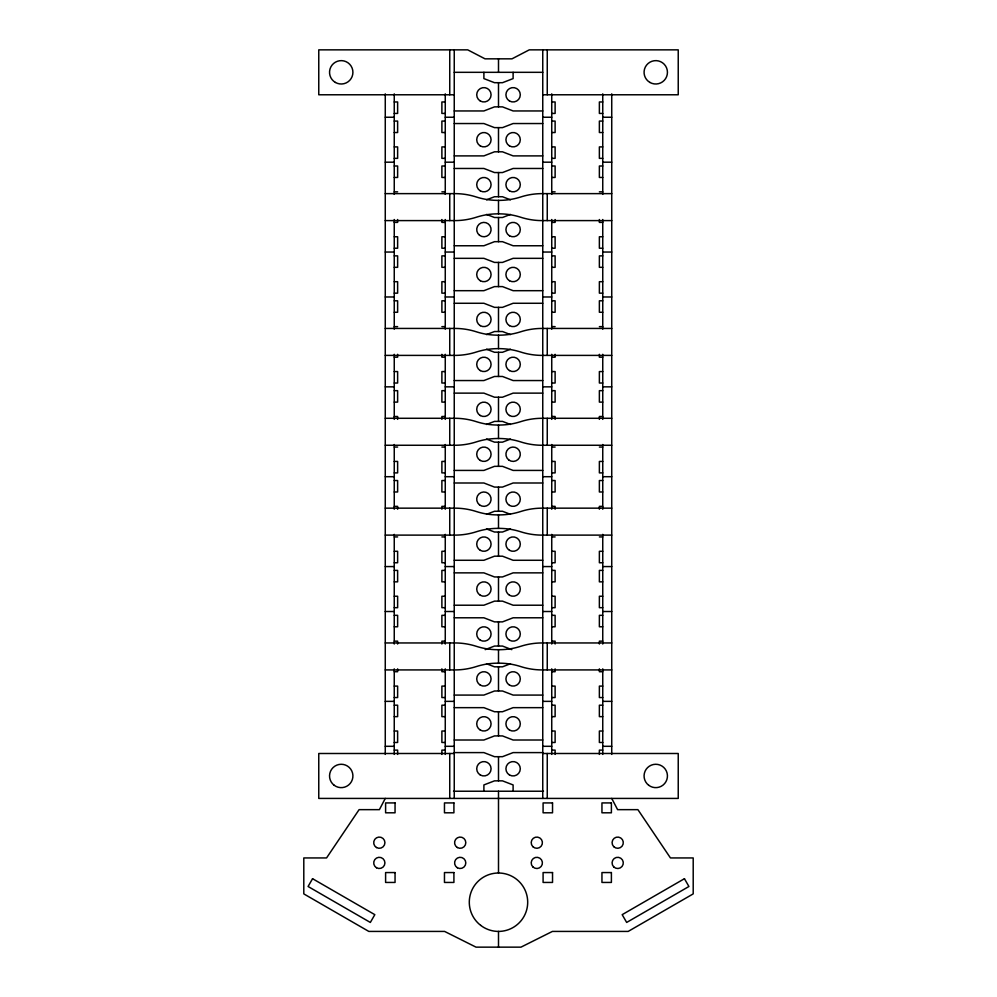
<?xml version="1.0" encoding="UTF-8"?>
<svg xmlns="http://www.w3.org/2000/svg" width="997" height="997" viewBox="0 0 997 997"><rect width="100%" height="100%" fill="white"/><g stroke="black" fill="none" stroke-linecap="round" stroke-linejoin="round"><path stroke-width="1.5" d="M385.266 798.423L379.396 809.651L359.094 809.651L326.555 857.943L303.798 857.943L303.798 893.885L368.815 931.422L444.587 931.422L476.03 947.15L520.97 947.15L552.413 931.422L628.185 931.422L693.202 893.885L693.202 857.943L670.445 857.943L637.906 809.651L617.604 809.651L611.734 798.423M486.548 199.799L494.512 196.733L502.488 196.733L510.452 199.799M510.452 214.43L502.488 217.496L494.512 217.496L486.548 214.43M486.548 334.593L494.512 331.527L502.488 331.527L510.452 334.593M510.452 349.224L502.488 352.29L494.512 352.29L486.548 349.224M486.548 424.46L494.512 421.395L502.488 421.395L510.452 424.46M510.452 439.091L502.488 442.157L494.512 442.157L486.548 439.091M486.548 514.327L494.512 511.262L502.488 511.262L510.452 514.327M510.452 528.958L502.488 532.024L494.512 532.024L486.548 528.958M485.227 649.633L494.512 646.056L502.488 646.056L511.773 649.633M510.452 663.753L502.488 666.819L494.512 666.819L486.548 663.753M454.246 72.32L542.754 72.32M454.246 94.777L318.766 94.777L318.766 49.85L467.718 49.85L485.016 58.835L511.984 58.835L529.282 49.85L678.234 49.85L678.234 94.777L542.754 94.777M394.251 101.968L397.629 101.968L397.629 113.434L394.251 113.434M445.26 101.968L441.883 101.968L441.883 113.434L445.26 113.434M551.74 101.968L555.117 101.968L555.117 113.434L551.74 113.434M602.749 101.968L599.371 101.968L599.371 113.434L602.749 113.434M454.246 110.954L483.894 110.954L494.512 106.866L502.488 106.866L513.106 110.954L542.754 110.954M385.266 117.247L394.251 117.247M445.26 117.247L454.246 117.247M542.754 117.247L551.74 117.247M602.749 117.247L611.734 117.247M394.251 121.073L397.629 121.073L397.629 132.526L394.251 132.526M445.26 121.073L441.883 121.073L441.883 132.526L445.26 132.526M551.74 121.073L555.117 121.073L555.117 132.526L551.74 132.526M602.749 121.073L599.371 121.073L599.371 132.526L602.749 132.526M454.246 123.541L483.894 123.541L494.512 127.628L502.488 127.628L513.106 123.541L542.754 123.541M394.251 146.908L397.629 146.908L397.629 158.361L394.251 158.361M445.26 146.908L441.883 146.908L441.883 158.361L445.26 158.361M551.74 146.908L555.117 146.908L555.117 158.361L551.74 158.361M602.749 146.908L599.371 146.908L599.371 158.361L602.749 158.361M454.246 155.893L483.894 155.893L494.512 151.806L502.488 151.806L513.106 155.893L542.754 155.893M385.266 162.187L394.251 162.187M445.26 162.187L454.246 162.187M542.754 162.187L551.74 162.187M602.749 162.187L611.734 162.187M394.251 166L397.629 166L397.629 177.454L394.251 177.454M445.26 166L441.883 166L441.883 177.454L445.26 177.454M551.74 166L555.117 166L555.117 177.454L551.74 177.454M602.749 166L599.371 166L599.371 177.454L602.749 177.454M454.246 168.468L483.894 168.468L494.512 172.556L502.488 172.556L513.106 168.468L542.754 168.468M394.251 191.835L397.629 191.835M441.883 191.835L445.26 191.835M551.74 191.835L555.117 191.835M599.371 191.835L602.749 191.835M385.266 193.63L454.246 193.63A70.151 70.151 0 0 1 476.367 197.007A70.151 70.151 0 0 0 498.5 200.372A70.151 70.151 0 0 0 520.633 197.007A70.151 70.151 0 0 1 542.754 193.63L611.734 193.63M385.266 220.599L454.246 220.599A70.151 70.151 0 0 0 476.367 217.221A70.151 70.151 0 0 1 498.5 213.857A70.151 70.151 0 0 1 520.633 217.221A70.151 70.151 0 0 0 542.754 220.599L611.734 220.599M394.251 222.393L397.629 222.393L397.629 219.527M445.26 222.393L441.883 222.393L441.883 219.527M551.74 222.393L555.117 222.393L555.117 219.527M602.749 222.393L599.371 222.393L599.371 219.527M394.251 236.763L397.629 236.763L397.629 248.228L394.251 248.228M445.26 236.763L441.883 236.763L441.883 248.228L445.26 248.228M551.74 236.763L555.117 236.763L555.117 248.228L551.74 248.228M602.749 236.763L599.371 236.763L599.371 248.228L602.749 248.228M454.246 245.761L483.894 245.761L494.512 241.673L502.488 241.673L513.106 245.761L542.754 245.761M385.266 252.042L394.251 252.042M445.26 252.042L454.246 252.042M542.754 252.042L551.74 252.042M602.749 252.042L611.734 252.042M394.251 255.868L397.629 255.868L397.629 267.321L394.251 267.321M445.26 255.868L441.883 255.868L441.883 267.321L445.26 267.321M551.74 255.868L555.117 255.868L555.117 267.321L551.74 267.321M602.749 255.868L599.371 255.868L599.371 267.321L602.749 267.321M454.246 258.335L483.894 258.335L494.512 262.423L502.488 262.423L513.106 258.335L542.754 258.335M394.251 281.702L397.629 281.702L397.629 293.155L394.251 293.155M445.26 281.702L441.883 281.702L441.883 293.155L445.26 293.155M551.74 281.702L555.117 281.702L555.117 293.155L551.74 293.155M602.749 281.702L599.371 281.702L599.371 293.155L602.749 293.155M454.246 290.688L483.894 290.688L494.512 286.6L502.488 286.6L513.106 290.688L542.754 290.688M385.266 296.981L394.251 296.981M445.26 296.981L454.246 296.981M542.754 296.981L551.74 296.981M602.749 296.981L611.734 296.981M394.251 300.795L397.629 300.795L397.629 312.26L394.251 312.26M445.26 300.795L441.883 300.795L441.883 312.26L445.26 312.26M551.74 300.795L555.117 300.795L555.117 312.26L551.74 312.26M602.749 300.795L599.371 300.795L599.371 312.26L602.749 312.26M454.246 303.275L483.894 303.275L494.512 307.363L502.488 307.363L513.106 303.275L542.754 303.275M394.251 326.63L397.629 326.63M441.883 326.63L445.26 326.63M551.74 326.63L555.117 326.63M599.371 326.63L602.749 326.63M385.266 328.437L454.246 328.437A70.151 70.151 0 0 1 476.367 331.802A70.151 70.151 0 0 0 498.5 335.166A70.151 70.151 0 0 0 520.633 331.802A70.151 70.151 0 0 1 542.754 328.437L611.734 328.437M385.266 355.393L454.246 355.393A70.151 70.151 0 0 0 476.367 352.016A70.151 70.151 0 0 1 498.5 348.651A70.151 70.151 0 0 1 520.633 352.016A70.151 70.151 0 0 0 542.754 355.393L611.734 355.393M394.251 357.188L397.629 357.188L397.629 354.321M445.26 357.188L441.883 357.188L441.883 354.321M551.74 357.188L555.117 357.188L555.117 354.321M602.749 357.188L599.371 357.188L599.371 354.321M394.251 371.569L397.629 371.569L397.629 383.022L394.251 383.022M445.26 371.569L441.883 371.569L441.883 383.022L445.26 383.022M551.74 371.569L555.117 371.569L555.117 383.022L551.74 383.022M602.749 371.569L599.371 371.569L599.371 383.022L602.749 383.022M454.246 380.555L483.894 380.555L494.512 376.467L502.488 376.467L513.106 380.555L542.754 380.555M385.266 386.848L394.251 386.848M445.26 386.848L454.246 386.848M542.754 386.848L551.74 386.848M602.749 386.848L611.734 386.848M394.251 390.662L397.629 390.662L397.629 402.115L394.251 402.115M445.26 390.662L441.883 390.662L441.883 402.115L445.26 402.115M551.74 390.662L555.117 390.662L555.117 402.115L551.74 402.115M602.749 390.662L599.371 390.662L599.371 402.115L602.749 402.115M454.246 393.13L483.894 393.13L494.512 397.217L502.488 397.217L513.106 393.13L542.754 393.13M394.251 416.497L397.629 416.497L397.629 419.363M445.26 416.497L441.883 416.497L441.883 419.363M551.74 416.497L555.117 416.497L555.117 419.363M602.749 416.497L599.371 416.497L599.371 419.363M385.266 418.291L454.246 418.291A70.151 70.151 0 0 1 476.367 421.669A70.151 70.151 0 0 0 498.5 425.034A70.151 70.151 0 0 0 520.633 421.669A70.151 70.151 0 0 1 542.754 418.291L611.734 418.291M385.266 445.26L454.246 445.26A70.151 70.151 0 0 0 476.367 441.883A70.151 70.151 0 0 1 498.5 438.518A70.151 70.151 0 0 1 520.633 441.883A70.151 70.151 0 0 0 542.754 445.26L611.734 445.26M394.251 447.055L397.629 447.055M441.883 447.055L445.26 447.055M551.74 447.055L555.117 447.055M599.371 447.055L602.749 447.055M394.251 461.437L397.629 461.437L397.629 472.89L394.251 472.89M445.26 461.437L441.883 461.437L441.883 472.89L445.26 472.89M551.74 461.437L555.117 461.437L555.117 472.89L551.74 472.89M602.749 461.437L599.371 461.437L599.371 472.89L602.749 472.89M454.246 470.422L483.894 470.422L494.512 466.334L502.488 466.334L513.106 470.422L542.754 470.422M385.266 476.703L394.251 476.703M445.26 476.703L454.246 476.703M542.754 476.703L551.74 476.703M602.749 476.703L611.734 476.703M394.251 480.529L397.629 480.529L397.629 491.982L394.251 491.982M445.26 480.529L441.883 480.529L441.883 491.982L445.26 491.982M551.74 480.529L555.117 480.529L555.117 491.982L551.74 491.982M602.749 480.529L599.371 480.529L599.371 491.982L602.749 491.982M454.246 482.997L483.894 482.997L494.512 487.084L502.488 487.084L513.106 482.997L542.754 482.997M394.251 506.364L397.629 506.364L397.629 509.23M445.26 506.364L441.883 506.364L441.883 509.23M551.74 506.364L555.117 506.364L555.117 509.23M602.749 506.364L599.371 506.364L599.371 509.23M385.266 508.158L454.246 508.158A70.151 70.151 0 0 1 476.367 511.536A70.151 70.151 0 0 0 498.5 514.901A70.151 70.151 0 0 0 520.633 511.536A70.151 70.151 0 0 1 542.754 508.158L611.734 508.158M385.266 535.115L454.246 535.115A70.151 70.151 0 0 0 476.367 531.75A70.151 70.151 0 0 1 498.5 528.385A70.151 70.151 0 0 1 520.633 531.75A70.151 70.151 0 0 0 542.754 535.115L611.734 535.115M394.251 536.922L397.629 536.922M441.883 536.922L445.26 536.922M551.74 536.922L555.117 536.922M599.371 536.922L602.749 536.922M394.251 551.291L397.629 551.291L397.629 562.757L394.251 562.757M445.26 551.291L441.883 551.291L441.883 562.757L445.26 562.757M551.74 551.291L555.117 551.291L555.117 562.757L551.74 562.757M602.749 551.291L599.371 551.291L599.371 562.757L602.749 562.757M454.246 560.277L483.894 560.277L494.512 556.189L502.488 556.189L513.106 560.277L542.754 560.277M385.266 566.57L394.251 566.57M445.26 566.57L454.246 566.57M542.754 566.57L551.74 566.57M602.749 566.57L611.734 566.57M394.251 570.396L397.629 570.396L397.629 581.849L394.251 581.849M445.26 570.396L441.883 570.396L441.883 581.849L445.26 581.849M551.74 570.396L555.117 570.396L555.117 581.849L551.74 581.849M602.749 570.396L599.371 570.396L599.371 581.849L602.749 581.849M454.246 572.864L483.894 572.864L494.512 576.951L502.488 576.951L513.106 572.864L542.754 572.864M394.251 596.231L397.629 596.231L397.629 607.684L394.251 607.684M445.26 596.231L441.883 596.231L441.883 607.684L445.26 607.684M551.74 596.231L555.117 596.231L555.117 607.684L551.74 607.684M602.749 596.231L599.371 596.231L599.371 607.684L602.749 607.684M454.246 605.216L483.894 605.216L494.512 601.129L502.488 601.129L513.106 605.216L542.754 605.216M385.266 611.51L394.251 611.51M445.26 611.51L454.246 611.51M542.754 611.51L551.74 611.51M602.749 611.51L611.734 611.51M394.251 615.323L397.629 615.323L397.629 626.777L394.251 626.777M445.26 615.323L441.883 615.323L441.883 626.777L445.26 626.777M551.74 615.323L555.117 615.323L555.117 626.777L551.74 626.777M602.749 615.323L599.371 615.323L599.371 626.777L602.749 626.777M454.246 617.791L483.894 617.791L494.512 621.879L502.488 621.879L513.106 617.791L542.754 617.791M394.251 641.158L397.629 641.158L397.629 644.025M445.26 641.158L441.883 641.158L441.883 644.025M551.74 641.158L555.117 641.158L555.117 644.025M602.749 641.158L599.371 641.158L599.371 644.025M385.266 642.953L454.246 642.953A70.151 70.151 0 0 1 476.367 646.33A70.151 70.151 0 0 0 498.5 649.695A70.151 70.151 0 0 0 520.633 646.33A70.151 70.151 0 0 1 542.754 642.953L611.734 642.953M385.266 669.922L454.246 669.922A70.151 70.151 0 0 0 476.367 666.544A70.151 70.151 0 0 1 498.5 663.179A70.151 70.151 0 0 1 520.633 666.544A70.151 70.151 0 0 0 542.754 669.922L611.734 669.922M394.251 671.716L397.629 671.716L397.629 668.85M445.26 671.716L441.883 671.716L441.883 668.85M551.74 671.716L555.117 671.716L555.117 668.85M602.749 671.716L599.371 671.716L599.371 668.85M394.251 686.098L397.629 686.098L397.629 697.551L394.251 697.551M445.26 686.098L441.883 686.098L441.883 697.551L445.26 697.551M551.74 686.098L555.117 686.098L555.117 697.551L551.74 697.551M602.749 686.098L599.371 686.098L599.371 697.551L602.749 697.551M454.246 695.083L483.894 695.083L494.512 690.996L502.488 690.996L513.106 695.083L542.754 695.083M385.266 701.365L394.251 701.365M445.26 701.365L454.246 701.365M542.754 701.365L551.74 701.365M602.749 701.365L611.734 701.365M394.251 705.191L397.629 705.191L397.629 716.644L394.251 716.644M445.26 705.191L441.883 705.191L441.883 716.644L445.26 716.644M551.74 705.191L555.117 705.191L555.117 716.644L551.74 716.644M602.749 705.191L599.371 705.191L599.371 716.644L602.749 716.644M454.246 707.658L483.894 707.658L494.512 711.746L502.488 711.746L513.106 707.658L542.754 707.658M394.251 731.025L397.629 731.025L397.629 742.478L394.251 742.478M445.26 731.025L441.883 731.025L441.883 742.478L445.26 742.478M551.74 731.025L555.117 731.025L555.117 742.478L551.74 742.478M602.749 731.025L599.371 731.025L599.371 742.478L602.749 742.478M454.246 740.011L483.894 740.011L494.512 735.923L502.488 735.923L513.106 740.011L542.754 740.011M385.266 746.304L394.251 746.304M445.26 746.304L454.246 746.304M542.754 746.304L551.74 746.304M602.749 746.304L611.734 746.304M394.251 750.118L397.629 750.118L397.629 754.417M445.26 750.118L441.883 750.118L441.883 754.417M551.74 750.118L555.117 750.118L555.117 754.417M602.749 750.118L599.371 750.118L599.371 754.417M454.246 752.598L483.894 752.598L494.512 756.686L502.488 756.686L513.106 752.598L542.754 752.598M454.246 753.495L318.766 753.495L318.766 798.423L678.234 798.423L678.234 753.495L542.754 753.495M453.523 791.232L543.477 791.232M611.734 93.843L611.734 754.417M602.749 93.843L602.749 194.378M602.749 219.514L602.749 329.184M602.749 354.309L602.749 419.376M602.749 444.512L602.749 509.243M602.749 534.367L602.749 644.037M602.749 668.837L602.749 754.417M551.74 93.843L551.74 194.378M551.74 219.514L551.74 329.184M551.74 354.309L551.74 419.376M551.74 444.512L551.74 509.243M551.74 534.367L551.74 644.037M551.74 668.837L551.74 754.417M547.253 49.85L547.253 94.777M547.253 193.63L547.253 220.599M547.253 328.437L547.253 355.393M547.253 418.291L547.253 445.26M547.253 508.158L547.253 535.115M547.253 642.953L547.253 669.922M547.253 753.495L547.253 798.423M542.754 49.85L542.754 798.423M513.106 72.32L513.106 78.601L502.488 82.701L494.512 82.701L483.894 78.601L483.894 72.32M513.106 791.232L513.106 784.938L502.488 780.85L494.512 780.85L483.894 784.938L483.894 791.232M498.5 58.835L498.5 72.32M498.5 82.701L498.5 106.866M498.5 127.628L498.5 151.806M498.5 172.556L498.5 196.733M498.5 200.372L498.5 213.857M498.5 217.496L498.5 241.673M498.5 262.423L498.5 286.6M498.5 307.363L498.5 331.527M498.5 335.166L498.5 348.651M498.5 352.29L498.5 376.467M498.5 397.217L498.5 421.395M498.5 425.034L498.5 438.518M498.5 442.157L498.5 466.334M498.5 487.084L498.5 511.262M498.5 514.901L498.5 528.385M498.5 532.024L498.5 556.189M498.5 576.951L498.5 601.129M498.5 621.879L498.5 646.056M498.5 649.695L498.5 663.179M498.5 666.819L498.5 690.996M498.5 711.746L498.5 735.923M498.5 756.686L498.5 780.85M498.5 791.232L498.5 873.011M498.5 931.422L498.5 947.15M454.246 49.85L454.246 798.423M449.747 49.85L449.747 94.777M449.747 193.63L449.747 220.599M449.747 328.437L449.747 355.393M449.747 418.291L449.747 445.26M449.747 508.158L449.747 535.115M449.747 642.953L449.747 669.922M449.747 753.495L449.747 798.423M445.26 93.843L445.26 194.378M445.26 219.514L445.26 329.184M445.26 354.309L445.26 419.376M445.26 444.512L445.26 509.243M445.26 534.367L445.26 644.037M445.26 668.837L445.26 754.417M394.251 93.843L394.251 194.378M394.251 219.514L394.251 329.184M394.251 354.309L394.251 419.376M394.251 444.512L394.251 509.243M394.251 534.367L394.251 644.037M394.251 668.837L394.251 754.417M385.266 93.843L385.266 754.417M312.56 878.706L308.073 886.495L370.336 922.437L374.822 914.66L312.56 878.706M684.441 878.706L622.178 914.66L626.664 922.437L688.927 886.495L684.441 878.706M395.049 802.921L385.602 802.921L385.602 812.804L395.049 812.804L395.049 802.921M453.909 802.921L444.463 802.921L444.463 812.804L453.909 812.804L453.909 802.921M552.537 802.921L543.091 802.921L543.091 812.804L552.537 812.804L552.537 802.921M611.398 802.921L601.951 802.921L601.951 812.804L611.398 812.804L611.398 802.921M395.049 872.562L385.602 872.562L385.602 882.445L395.049 882.445L395.049 872.562M453.909 872.562L444.463 872.562L444.463 882.445L453.909 882.445L453.909 872.562M552.537 872.562L543.091 872.562L543.091 882.445L552.537 882.445L552.537 872.562M611.398 872.562L601.951 872.562L601.951 882.445L611.398 882.445L611.398 872.562M480.716 925.39A29.212 29.212 0 0 0 527.45 906.024A29.212 29.212 0 0 0 487.321 875.229A29.212 29.212 0 0 0 480.716 925.39M457.386 847.55A5.621 5.621 0 0 0 465.811 842.677A5.621 5.621 0 0 0 457.386 837.816A5.621 5.621 0 0 0 457.386 847.55M376.505 867.764A5.621 5.621 0 0 0 384.929 862.904A5.621 5.621 0 0 0 376.505 858.043A5.621 5.621 0 0 0 376.505 867.764M376.505 847.55A5.621 5.621 0 0 0 384.929 842.677A5.621 5.621 0 0 0 376.505 837.816A5.621 5.621 0 0 0 376.505 847.55M457.386 867.764A5.621 5.621 0 0 0 465.811 862.904A5.621 5.621 0 0 0 457.386 858.043A5.621 5.621 0 0 0 457.386 867.764M334.12 785.225A11.677 11.677 0 0 0 352.813 777.486A11.677 11.677 0 0 0 336.762 765.16A11.677 11.677 0 0 0 334.12 785.225M335.391 82.439A11.677 11.677 0 0 0 352.913 72.32A11.677 11.677 0 0 0 335.391 62.2A11.677 11.677 0 0 0 335.391 82.439M480.305 325.67A7.191 7.191 0 0 0 491.085 319.439A7.191 7.191 0 0 0 480.305 313.22A7.191 7.191 0 0 0 480.305 325.67M480.305 370.597A7.191 7.191 0 0 0 491.085 364.379A7.191 7.191 0 0 0 480.305 358.147A7.191 7.191 0 0 0 480.305 370.597M480.305 145.936A7.191 7.191 0 0 0 491.085 139.717A7.191 7.191 0 0 0 480.305 133.486A7.191 7.191 0 0 0 480.305 145.936M480.305 190.876A7.191 7.191 0 0 0 491.085 184.644A7.191 7.191 0 0 0 480.305 178.426A7.191 7.191 0 0 0 480.305 190.876M480.305 280.743A7.191 7.191 0 0 0 491.085 274.511A7.191 7.191 0 0 0 480.305 268.28A7.191 7.191 0 0 0 480.305 280.743M479.52 235.28A7.191 7.191 0 0 0 491.023 230.519A7.191 7.191 0 0 0 481.14 222.942A7.191 7.191 0 0 0 479.52 235.28M480.305 415.537A7.191 7.191 0 0 0 491.085 409.306A7.191 7.191 0 0 0 480.305 403.087A7.191 7.191 0 0 0 480.305 415.537M480.305 460.464A7.191 7.191 0 0 0 491.085 454.246A7.191 7.191 0 0 0 480.305 448.014A7.191 7.191 0 0 0 480.305 460.464M479.52 504.881A7.191 7.191 0 0 0 491.023 500.108A7.191 7.191 0 0 0 481.14 492.53A7.191 7.191 0 0 0 479.52 504.881M480.305 550.332A7.191 7.191 0 0 0 491.085 544.1A7.191 7.191 0 0 0 480.305 537.882A7.191 7.191 0 0 0 480.305 550.332M480.305 595.259A7.191 7.191 0 0 0 491.085 589.04A7.191 7.191 0 0 0 480.305 582.809A7.191 7.191 0 0 0 480.305 595.259M480.305 640.199A7.191 7.191 0 0 0 491.085 633.967A7.191 7.191 0 0 0 480.305 627.749A7.191 7.191 0 0 0 480.305 640.199M480.305 685.126A7.191 7.191 0 0 0 491.085 678.907A7.191 7.191 0 0 0 480.305 672.676A7.191 7.191 0 0 0 480.305 685.126M480.305 730.066A7.191 7.191 0 0 0 491.085 723.834A7.191 7.191 0 0 0 480.305 717.616A7.191 7.191 0 0 0 480.305 730.066M480.305 774.993A7.191 7.191 0 0 0 491.085 768.774A7.191 7.191 0 0 0 480.305 762.543A7.191 7.191 0 0 0 480.305 774.993M480.305 101.009A7.191 7.191 0 0 0 491.085 94.777A7.191 7.191 0 0 0 480.305 88.559A7.191 7.191 0 0 0 480.305 101.009M532.834 846.652A5.621 5.621 0 0 0 542.231 844.135A5.621 5.621 0 0 0 535.352 837.256A5.621 5.621 0 0 0 532.834 846.652M613.716 866.879A5.621 5.621 0 0 0 623.113 864.362A5.621 5.621 0 0 0 616.233 857.482A5.621 5.621 0 0 0 613.716 866.879M613.716 846.652A5.621 5.621 0 0 0 623.113 844.135A5.621 5.621 0 0 0 616.233 837.256A5.621 5.621 0 0 0 613.716 846.652M532.834 866.879A5.621 5.621 0 0 0 542.231 864.362A5.621 5.621 0 0 0 535.352 857.482A5.621 5.621 0 0 0 532.834 866.879M648.648 785.225A11.677 11.677 0 0 0 667.342 777.486A11.677 11.677 0 0 0 651.29 765.16A11.677 11.677 0 0 0 648.648 785.225M649.919 82.439A11.677 11.677 0 0 0 667.442 72.32A11.677 11.677 0 0 0 649.919 62.2A11.677 11.677 0 0 0 649.919 82.439M509.504 325.67A7.191 7.191 0 0 0 520.297 319.439A7.191 7.191 0 0 0 509.504 313.22A7.191 7.191 0 0 0 509.504 325.67M509.504 370.597A7.191 7.191 0 0 0 520.297 364.379A7.191 7.191 0 0 0 509.504 358.147A7.191 7.191 0 0 0 509.504 370.597M509.504 145.936A7.191 7.191 0 0 0 520.297 139.717A7.191 7.191 0 0 0 509.504 133.486A7.191 7.191 0 0 0 509.504 145.936M509.504 190.876A7.191 7.191 0 0 0 520.297 184.644A7.191 7.191 0 0 0 509.504 178.426A7.191 7.191 0 0 0 509.504 190.876M509.504 280.743A7.191 7.191 0 0 0 520.297 274.511A7.191 7.191 0 0 0 509.504 268.28A7.191 7.191 0 0 0 509.504 280.743M509.504 235.803A7.191 7.191 0 0 0 520.297 229.584A7.191 7.191 0 0 0 509.504 223.353A7.191 7.191 0 0 0 509.504 235.803M509.504 415.537A7.191 7.191 0 0 0 520.297 409.306A7.191 7.191 0 0 0 509.504 403.087A7.191 7.191 0 0 0 509.504 415.537M508.732 459.941A7.191 7.191 0 0 0 520.235 455.18A7.191 7.191 0 0 0 510.352 447.603A7.191 7.191 0 0 0 508.732 459.941M509.504 505.404A7.191 7.191 0 0 0 520.297 499.173A7.191 7.191 0 0 0 509.504 492.954A7.191 7.191 0 0 0 509.504 505.404M509.504 550.332A7.191 7.191 0 0 0 520.297 544.1A7.191 7.191 0 0 0 509.504 537.882A7.191 7.191 0 0 0 509.504 550.332M509.504 595.259A7.191 7.191 0 0 0 520.297 589.04A7.191 7.191 0 0 0 509.504 582.809A7.191 7.191 0 0 0 509.504 595.259M509.504 640.199A7.191 7.191 0 0 0 520.297 633.967A7.191 7.191 0 0 0 509.504 627.749A7.191 7.191 0 0 0 509.504 640.199M509.504 685.126A7.191 7.191 0 0 0 520.297 678.907A7.191 7.191 0 0 0 509.504 672.676A7.191 7.191 0 0 0 509.504 685.126M509.504 730.066A7.191 7.191 0 0 0 520.297 723.834A7.191 7.191 0 0 0 509.504 717.616A7.191 7.191 0 0 0 509.504 730.066M509.504 774.993A7.191 7.191 0 0 0 520.297 768.774A7.191 7.191 0 0 0 509.504 762.543A7.191 7.191 0 0 0 509.504 774.993M509.504 101.009A7.191 7.191 0 0 0 520.297 94.777A7.191 7.191 0 0 0 509.504 88.559A7.191 7.191 0 0 0 509.504 101.009"/></g></svg>
